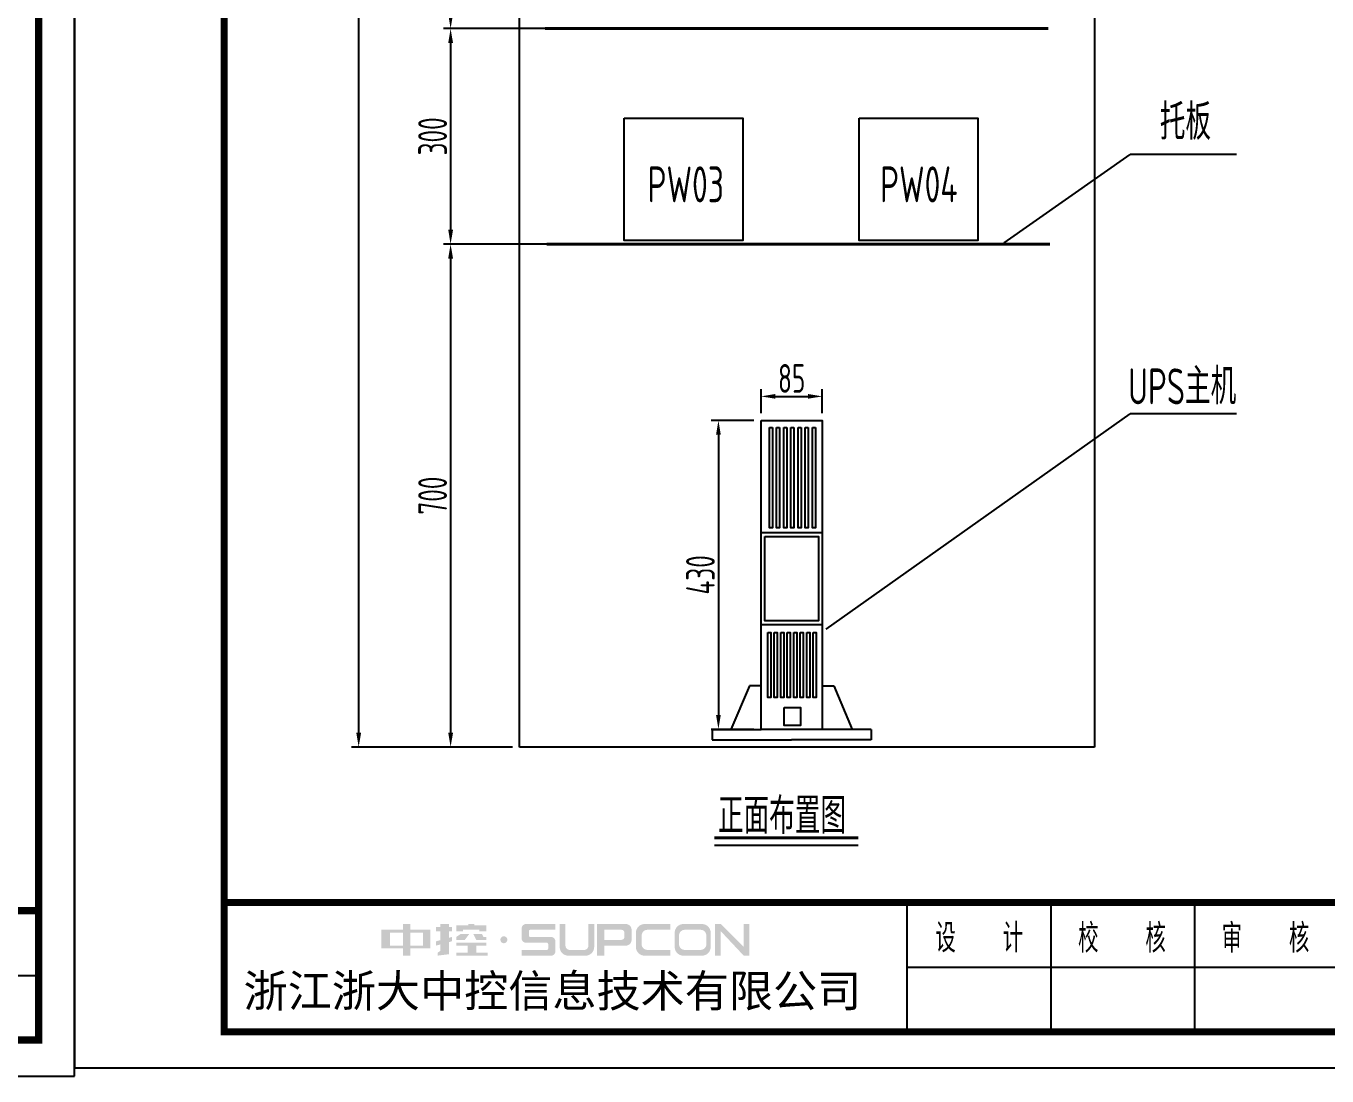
# Model space of a CAD drawing. Header units: millimetres. Extents: x 30557 to 235556, y -116603 to -73383.
# Drawn here: x 206382 to 208192, y -87116 to -85655 of the extents above; entities that cross this region are included whole.
import ezdxf
from ezdxf.enums import TextEntityAlignment as Align

# ---------------------------------------------------------------- set-up
doc = ezdxf.new("R2010")
doc.units = ezdxf.units.MM
doc.layers.add('1', color=3, linetype='Continuous')
doc.layers.add('文本层', color=2, linetype='Continuous')
doc.layers.add('_Drawing', color=7, linetype='Continuous', lineweight=25)
doc.styles.add('supcon', font='sceie.shx', dxfattribs={"width": 0.75, "height": 40, "bigfont": 'sceic.shx'})
doc.styles.add('Title', font='', dxfattribs={"height": 45})
doc.styles.get('Title').set_extended_font_data('SimHei')
doc.dimstyles.new('supcon', dxfattribs={"dimtxt": 20, "dimasz": 20, "dimexe": 10, "dimexo": 10, "dimgap": 5, "dimtad": 1, "dimtoh": 1, "dimdec": 0, "dimzin": 0, "dimdsep": 46, "dimtxsty": 'supcon', "dimcen": 0.09, "dimclrd": 2, "dimclre": 2, "dimclrt": 2, "dimadec": 0, "dimazin": 0, "dimtfac": 1, "dimtdec": 0, "dimtofl": 0, "dimtmove": 0, "dimatfit": 3, "dimfxl": 1, "dimtolj": 1, "dimtzin": 0, "dimarcsym": 0})

# ---------------------------------------------------------------- blocks, each defined once
blk = doc.blocks.new('中控·SUPCON')
at = {"linetype": 'Continuous'}
h = blk.add_hatch(color=2, dxfattribs=at)
h.dxf.hatch_style = 1
h.paths.add_polyline_path([(34, 33), (20, 33), (20, 37), (15, 37), (15, 36), (15, 33), (0, 33), (0, 20), (13, 20), (15, 20), (15, 15), (20, 15), (20, 20), (22, 20), (34, 20)])
h.paths.add_polyline_path([(20, 30), (20, 31), (29, 31), (29, 22), (20.01, 22)], flags=16)
h.paths.add_polyline_path([(15, 30), (14.99, 22), (6, 22), (6, 31), (15, 31)], flags=16)
h.paths.add_polyline_path([(47, 32), (49, 32), (49, 35), (47, 35), (47, 37), (41, 37), (41, 35), (38, 35), (38, 32), (41, 32), (41, 25.82), (38, 25), (38, 22), (41, 22.82), (41, 18.33), (39, 17), (39, 15), (47, 16), (47, 24.45), (49, 25), (49, 28), (47, 27.45)])
h.paths.add_polyline_path([(61, 30), (55, 30), (52, 28), (52, 26), (58, 26)])
h.paths.add_polyline_path([(73, 28), (71, 28), (70, 30), (64, 30), (66, 26), (73, 26)])
h.paths.add_polyline_path([(73, 36), (64.6, 36), (64.6, 37), (60.4, 37), (60.4, 36), (52, 36), (52, 32), (56.83, 32), (56.83, 33.08), (68.17, 33.08), (68.17, 32), (73, 32)])
h.paths.add_polyline_path([(66, 22), (73, 22), (73, 24), (52, 24), (52, 22), (60, 22), (60, 17), (52, 17), (52, 15), (74, 15), (74, 17), (66, 17)])
h.paths.add_polyline_path([(82.72, 26.07, 1), (87.59, 26.07, 1)])
h.paths.add_polyline_path([(118, 28), (103.54, 28, -0.414214), (102.54, 29), (102.54, 32, -0.414214), (103.54, 33), (121, 33), (121, 37), (100.54, 37, 0.414214), (97.54, 34), (97.54, 27, 0.414214), (100.54, 24), (115, 24, -0.414214), (116, 23), (116, 20, -0.414214), (115, 19), (97.54, 19), (97.54, 15), (118, 15, 0.414214), (121, 18), (121, 25, 0.414214)])
h.paths.add_polyline_path([(128, 37), (124, 37), (124, 36), (124, 21, 0.414214), (130, 15), (142, 15, 0.414214), (148, 21), (148, 37), (144, 37), (144, 22, -0.414214), (141, 19), (131, 19, -0.414214), (128, 22)])
h.paths.add_polyline_path([(174, 26), (174, 33, 0.414214), (170, 37), (150, 37), (150, 36), (150, 15), (155, 15), (155, 22), (170, 22, 0.414214)])
h.paths.add_polyline_path([(167, 26), (155, 26), (155, 33), (167, 33, -0.414214), (169, 31), (169, 28, -0.414214)], flags=16)
h.paths.add_polyline_path([(201, 19), (185, 19, -0.414214), (181, 23), (181, 29, -0.414214), (185, 33), (201, 33), (201, 37), (183, 37, 0.414214), (177, 31), (177, 21, 0.414214), (183, 15), (201, 15)])
h.paths.add_polyline_path([(229, 21), (229, 31, 0.414214), (223, 37), (210, 37, 0.414214), (204, 31), (204, 21, 0.414214), (210, 15), (223, 15, 0.414214)])
h.paths.add_polyline_path([(207, 23), (207, 29, -0.414214), (211, 33), (222, 33, -0.414214), (226, 29), (226, 23, -0.414214), (222, 19), (211, 19, -0.414214)], flags=16)
h.paths.add_polyline_path([(236, 32.07), (252, 15), (256, 15), (256, 37), (252, 37), (252, 21), (236, 37), (232, 37), (232, 36), (232, 15), (236, 15)])
h = blk.add_hatch(color=2, dxfattribs=at)
h.dxf.hatch_style = 1
h.paths.add_polyline_path([(34, 33), (20, 33), (20, 37), (15, 37), (15, 36), (15, 33), (0, 33), (0, 20), (13, 20), (15, 20), (15, 15), (20, 15), (20, 20), (22, 20), (34, 20)])
h.paths.add_polyline_path([(20, 30), (20, 31), (29, 31), (29, 22), (20.01, 22)], flags=16)
h.paths.add_polyline_path([(15, 30), (14.99, 22), (6, 22), (6, 31), (15, 31)], flags=16)
h.paths.add_polyline_path([(47, 32), (49, 32), (49, 35), (47, 35), (47, 37), (41, 37), (41, 35), (38, 35), (38, 32), (41, 32), (41, 25.82), (38, 25), (38, 22), (41, 22.82), (41, 18.33), (39, 17), (39, 15), (47, 16), (47, 24.45), (49, 25), (49, 28), (47, 27.45)])
h.paths.add_polyline_path([(61, 30), (55, 30), (52, 28), (52, 26), (58, 26)])
h.paths.add_polyline_path([(73, 28), (71, 28), (70, 30), (64, 30), (66, 26), (73, 26)])
h.paths.add_polyline_path([(73, 36), (64.6, 36), (64.6, 37), (60.4, 37), (60.4, 36), (52, 36), (52, 32), (56.83, 32), (56.83, 33.08), (68.17, 33.08), (68.17, 32), (73, 32)])
h.paths.add_polyline_path([(66, 22), (73, 22), (73, 24), (52, 24), (52, 22), (60, 22), (60, 17), (52, 17), (52, 15), (74, 15), (74, 17), (66, 17)])
h.paths.add_polyline_path([(82.72, 26.07, 1), (87.59, 26.07, 1)])
h.paths.add_polyline_path([(118, 28), (103.54, 28, -0.414214), (102.54, 29), (102.54, 32, -0.414214), (103.54, 33), (121, 33), (121, 37), (100.54, 37, 0.414214), (97.54, 34), (97.54, 27, 0.414214), (100.54, 24), (115, 24, -0.414214), (116, 23), (116, 20, -0.414214), (115, 19), (97.54, 19), (97.54, 15), (118, 15, 0.414214), (121, 18), (121, 25, 0.414214)])
h.paths.add_polyline_path([(128, 37), (124, 37), (124, 36), (124, 21, 0.414214), (130, 15), (142, 15, 0.414214), (148, 21), (148, 37), (144, 37), (144, 22, -0.414214), (141, 19), (131, 19, -0.414214), (128, 22)])
h.paths.add_polyline_path([(174, 26), (174, 33, 0.414214), (170, 37), (150, 37), (150, 36), (150, 15), (155, 15), (155, 22), (170, 22, 0.414214)])
h.paths.add_polyline_path([(167, 26), (155, 26), (155, 33), (167, 33, -0.414214), (169, 31), (169, 28, -0.414214)], flags=16)
h.paths.add_polyline_path([(201, 19), (185, 19, -0.414214), (181, 23), (181, 29, -0.414214), (185, 33), (201, 33), (201, 37), (183, 37, 0.414214), (177, 31), (177, 21, 0.414214), (183, 15), (201, 15)])
h.paths.add_polyline_path([(229, 21), (229, 31, 0.414214), (223, 37), (210, 37, 0.414214), (204, 31), (204, 21, 0.414214), (210, 15), (223, 15, 0.414214)])
h.paths.add_polyline_path([(207, 23), (207, 29, -0.414214), (211, 33), (222, 33, -0.414214), (226, 29), (226, 23, -0.414214), (222, 19), (211, 19, -0.414214)], flags=16)
h.paths.add_polyline_path([(236, 32.07), (252, 15), (256, 15), (256, 37), (252, 37), (252, 21), (236, 37), (232, 37), (232, 36), (232, 15), (236, 15)])
h = blk.add_hatch(color=2, dxfattribs=at)
h.dxf.hatch_style = 1
h.paths.add_polyline_path([(34, 33), (20, 33), (20, 37), (15, 37), (15, 36), (15, 33), (0, 33), (0, 20), (13, 20), (15, 20), (15, 15), (20, 15), (20, 20), (22, 20), (34, 20)])
h.paths.add_polyline_path([(20, 30), (20, 31), (29, 31), (29, 22), (20.01, 22)], flags=16)
h.paths.add_polyline_path([(15, 30), (14.99, 22), (6, 22), (6, 31), (15, 31)], flags=16)
h.paths.add_polyline_path([(47, 32), (49, 32), (49, 35), (47, 35), (47, 37), (41, 37), (41, 35), (38, 35), (38, 32), (41, 32), (41, 25.82), (38, 25), (38, 22), (41, 22.82), (41, 18.33), (39, 17), (39, 15), (47, 16), (47, 24.45), (49, 25), (49, 28), (47, 27.45)])
h.paths.add_polyline_path([(61, 30), (55, 30), (52, 28), (52, 26), (58, 26)])
h.paths.add_polyline_path([(73, 28), (71, 28), (70, 30), (64, 30), (66, 26), (73, 26)])
h.paths.add_polyline_path([(73, 36), (64.6, 36), (64.6, 37), (60.4, 37), (60.4, 36), (52, 36), (52, 32), (56.83, 32), (56.83, 33.08), (68.17, 33.08), (68.17, 32), (73, 32)])
h.paths.add_polyline_path([(66, 22), (73, 22), (73, 24), (52, 24), (52, 22), (60, 22), (60, 17), (52, 17), (52, 15), (74, 15), (74, 17), (66, 17)])
h.paths.add_polyline_path([(82.72, 26.07, 1), (87.59, 26.07, 1)])
h.paths.add_polyline_path([(118, 28), (103.54, 28, -0.414214), (102.54, 29), (102.54, 32, -0.414214), (103.54, 33), (121, 33), (121, 37), (100.54, 37, 0.414214), (97.54, 34), (97.54, 27, 0.414214), (100.54, 24), (115, 24, -0.414214), (116, 23), (116, 20, -0.414214), (115, 19), (97.54, 19), (97.54, 15), (118, 15, 0.414214), (121, 18), (121, 25, 0.414214)])
h.paths.add_polyline_path([(128, 37), (124, 37), (124, 36), (124, 21, 0.414214), (130, 15), (142, 15, 0.414214), (148, 21), (148, 37), (144, 37), (144, 22, -0.414214), (141, 19), (131, 19, -0.414214), (128, 22)])
h.paths.add_polyline_path([(174, 26), (174, 33, 0.414214), (170, 37), (150, 37), (150, 36), (150, 15), (155, 15), (155, 22), (170, 22, 0.414214)])
h.paths.add_polyline_path([(167, 26), (155, 26), (155, 33), (167, 33, -0.414214), (169, 31), (169, 28, -0.414214)], flags=16)
h.paths.add_polyline_path([(201, 19), (185, 19, -0.414214), (181, 23), (181, 29, -0.414214), (185, 33), (201, 33), (201, 37), (183, 37, 0.414214), (177, 31), (177, 21, 0.414214), (183, 15), (201, 15)])
h.paths.add_polyline_path([(229, 21), (229, 31, 0.414214), (223, 37), (210, 37, 0.414214), (204, 31), (204, 21, 0.414214), (210, 15), (223, 15, 0.414214)])
h.paths.add_polyline_path([(207, 23), (207, 29, -0.414214), (211, 33), (222, 33, -0.414214), (226, 29), (226, 23, -0.414214), (222, 19), (211, 19, -0.414214)], flags=16)
h.paths.add_polyline_path([(236, 32.07), (252, 15), (256, 15), (256, 37), (252, 37), (252, 21), (236, 37), (232, 37), (232, 36), (232, 15), (236, 15)])
h = blk.add_hatch(color=2, dxfattribs=at)
h.dxf.hatch_style = 1
h.paths.add_polyline_path([(34, 33), (20, 33), (20, 37), (15, 37), (15, 36), (15, 33), (0, 33), (0, 20), (13, 20), (15, 20), (15, 15), (20, 15), (20, 20), (22, 20), (34, 20)])
h.paths.add_polyline_path([(20, 30), (20, 31), (29, 31), (29, 22), (20.01, 22)], flags=16)
h.paths.add_polyline_path([(15, 30), (14.99, 22), (6, 22), (6, 31), (15, 31)], flags=16)
h.paths.add_polyline_path([(47, 32), (49, 32), (49, 35), (47, 35), (47, 37), (41, 37), (41, 35), (38, 35), (38, 32), (41, 32), (41, 25.82), (38, 25), (38, 22), (41, 22.82), (41, 18.33), (39, 17), (39, 15), (47, 16), (47, 24.45), (49, 25), (49, 28), (47, 27.45)])
h.paths.add_polyline_path([(61, 30), (55, 30), (52, 28), (52, 26), (58, 26)])
h.paths.add_polyline_path([(73, 28), (71, 28), (70, 30), (64, 30), (66, 26), (73, 26)])
h.paths.add_polyline_path([(73, 36), (64.6, 36), (64.6, 37), (60.4, 37), (60.4, 36), (52, 36), (52, 32), (56.83, 32), (56.83, 33.08), (68.17, 33.08), (68.17, 32), (73, 32)])
h.paths.add_polyline_path([(66, 22), (73, 22), (73, 24), (52, 24), (52, 22), (60, 22), (60, 17), (52, 17), (52, 15), (74, 15), (74, 17), (66, 17)])
h.paths.add_polyline_path([(82.72, 26.07, 1), (87.59, 26.07, 1)])
h.paths.add_polyline_path([(118, 28), (103.54, 28, -0.414214), (102.54, 29), (102.54, 32, -0.414214), (103.54, 33), (121, 33), (121, 37), (100.54, 37, 0.414214), (97.54, 34), (97.54, 27, 0.414214), (100.54, 24), (115, 24, -0.414214), (116, 23), (116, 20, -0.414214), (115, 19), (97.54, 19), (97.54, 15), (118, 15, 0.414214), (121, 18), (121, 25, 0.414214)])
h.paths.add_polyline_path([(128, 37), (124, 37), (124, 36), (124, 21, 0.414214), (130, 15), (142, 15, 0.414214), (148, 21), (148, 37), (144, 37), (144, 22, -0.414214), (141, 19), (131, 19, -0.414214), (128, 22)])
h.paths.add_polyline_path([(174, 26), (174, 33, 0.414214), (170, 37), (150, 37), (150, 36), (150, 15), (155, 15), (155, 22), (170, 22, 0.414214)])
h.paths.add_polyline_path([(167, 26), (155, 26), (155, 33), (167, 33, -0.414214), (169, 31), (169, 28, -0.414214)], flags=16)
h.paths.add_polyline_path([(201, 19), (185, 19, -0.414214), (181, 23), (181, 29, -0.414214), (185, 33), (201, 33), (201, 37), (183, 37, 0.414214), (177, 31), (177, 21, 0.414214), (183, 15), (201, 15)])
h.paths.add_polyline_path([(229, 21), (229, 31, 0.414214), (223, 37), (210, 37, 0.414214), (204, 31), (204, 21, 0.414214), (210, 15), (223, 15, 0.414214)])
h.paths.add_polyline_path([(207, 23), (207, 29, -0.414214), (211, 33), (222, 33, -0.414214), (226, 29), (226, 23, -0.414214), (222, 19), (211, 19, -0.414214)], flags=16)
h.paths.add_polyline_path([(236, 32.07), (252, 15), (256, 15), (256, 37), (252, 37), (252, 21), (236, 37), (232, 37), (232, 36), (232, 15), (236, 15)])
h = blk.add_hatch(color=2, dxfattribs=at)
h.dxf.hatch_style = 1
h.paths.add_polyline_path([(34, 33), (20, 33), (20, 37), (15, 37), (15, 36), (15, 33), (0, 33), (0, 20), (13, 20), (15, 20), (15, 15), (20, 15), (20, 20), (22, 20), (34, 20)])
h.paths.add_polyline_path([(20, 30), (20, 31), (29, 31), (29, 22), (20.01, 22)], flags=16)
h.paths.add_polyline_path([(15, 30), (14.99, 22), (6, 22), (6, 31), (15, 31)], flags=16)
h.paths.add_polyline_path([(47, 32), (49, 32), (49, 35), (47, 35), (47, 37), (41, 37), (41, 35), (38, 35), (38, 32), (41, 32), (41, 25.82), (38, 25), (38, 22), (41, 22.82), (41, 18.33), (39, 17), (39, 15), (47, 16), (47, 24.45), (49, 25), (49, 28), (47, 27.45)])
h.paths.add_polyline_path([(61, 30), (55, 30), (52, 28), (52, 26), (58, 26)])
h.paths.add_polyline_path([(73, 28), (71, 28), (70, 30), (64, 30), (66, 26), (73, 26)])
h.paths.add_polyline_path([(73, 36), (64.6, 36), (64.6, 37), (60.4, 37), (60.4, 36), (52, 36), (52, 32), (56.83, 32), (56.83, 33.08), (68.17, 33.08), (68.17, 32), (73, 32)])
h.paths.add_polyline_path([(66, 22), (73, 22), (73, 24), (52, 24), (52, 22), (60, 22), (60, 17), (52, 17), (52, 15), (74, 15), (74, 17), (66, 17)])
h.paths.add_polyline_path([(82.72, 26.07, 1), (87.59, 26.07, 1)])
h.paths.add_polyline_path([(118, 28), (103.54, 28, -0.414214), (102.54, 29), (102.54, 32, -0.414214), (103.54, 33), (121, 33), (121, 37), (100.54, 37, 0.414214), (97.54, 34), (97.54, 27, 0.414214), (100.54, 24), (115, 24, -0.414214), (116, 23), (116, 20, -0.414214), (115, 19), (97.54, 19), (97.54, 15), (118, 15, 0.414214), (121, 18), (121, 25, 0.414214)])
h.paths.add_polyline_path([(128, 37), (124, 37), (124, 36), (124, 21, 0.414214), (130, 15), (142, 15, 0.414214), (148, 21), (148, 37), (144, 37), (144, 22, -0.414214), (141, 19), (131, 19, -0.414214), (128, 22)])
h.paths.add_polyline_path([(174, 26), (174, 33, 0.414214), (170, 37), (150, 37), (150, 36), (150, 15), (155, 15), (155, 22), (170, 22, 0.414214)])
h.paths.add_polyline_path([(167, 26), (155, 26), (155, 33), (167, 33, -0.414214), (169, 31), (169, 28, -0.414214)], flags=16)
h.paths.add_polyline_path([(201, 19), (185, 19, -0.414214), (181, 23), (181, 29, -0.414214), (185, 33), (201, 33), (201, 37), (183, 37, 0.414214), (177, 31), (177, 21, 0.414214), (183, 15), (201, 15)])
h.paths.add_polyline_path([(229, 21), (229, 31, 0.414214), (223, 37), (210, 37, 0.414214), (204, 31), (204, 21, 0.414214), (210, 15), (223, 15, 0.414214)])
h.paths.add_polyline_path([(207, 23), (207, 29, -0.414214), (211, 33), (222, 33, -0.414214), (226, 29), (226, 23, -0.414214), (222, 19), (211, 19, -0.414214)], flags=16)
h.paths.add_polyline_path([(236, 32.07), (252, 15), (256, 15), (256, 37), (252, 37), (252, 21), (236, 37), (232, 37), (232, 36), (232, 15), (236, 15)])
h = blk.add_hatch(color=2, dxfattribs=at)
h.dxf.hatch_style = 1
h.paths.add_polyline_path([(34, 33), (20, 33), (20, 37), (15, 37), (15, 36), (15, 33), (0, 33), (0, 20), (13, 20), (15, 20), (15, 15), (20, 15), (20, 20), (22, 20), (34, 20)])
h.paths.add_polyline_path([(20, 30), (20, 31), (29, 31), (29, 22), (20.01, 22)], flags=16)
h.paths.add_polyline_path([(15, 30), (14.99, 22), (6, 22), (6, 31), (15, 31)], flags=16)
h.paths.add_polyline_path([(47, 32), (49, 32), (49, 35), (47, 35), (47, 37), (41, 37), (41, 35), (38, 35), (38, 32), (41, 32), (41, 25.82), (38, 25), (38, 22), (41, 22.82), (41, 18.33), (39, 17), (39, 15), (47, 16), (47, 24.45), (49, 25), (49, 28), (47, 27.45)])
h.paths.add_polyline_path([(61, 30), (55, 30), (52, 28), (52, 26), (58, 26)])
h.paths.add_polyline_path([(73, 28), (71, 28), (70, 30), (64, 30), (66, 26), (73, 26)])
h.paths.add_polyline_path([(73, 36), (64.6, 36), (64.6, 37), (60.4, 37), (60.4, 36), (52, 36), (52, 32), (56.83, 32), (56.83, 33.08), (68.17, 33.08), (68.17, 32), (73, 32)])
h.paths.add_polyline_path([(66, 22), (73, 22), (73, 24), (52, 24), (52, 22), (60, 22), (60, 17), (52, 17), (52, 15), (74, 15), (74, 17), (66, 17)])
h.paths.add_polyline_path([(82.72, 26.07, 1), (87.59, 26.07, 1)])
h.paths.add_polyline_path([(118, 28), (103.54, 28, -0.414214), (102.54, 29), (102.54, 32, -0.414214), (103.54, 33), (121, 33), (121, 37), (100.54, 37, 0.414214), (97.54, 34), (97.54, 27, 0.414214), (100.54, 24), (115, 24, -0.414214), (116, 23), (116, 20, -0.414214), (115, 19), (97.54, 19), (97.54, 15), (118, 15, 0.414214), (121, 18), (121, 25, 0.414214)])
h.paths.add_polyline_path([(128, 37), (124, 37), (124, 36), (124, 21, 0.414214), (130, 15), (142, 15, 0.414214), (148, 21), (148, 37), (144, 37), (144, 22, -0.414214), (141, 19), (131, 19, -0.414214), (128, 22)])
h.paths.add_polyline_path([(174, 26), (174, 33, 0.414214), (170, 37), (150, 37), (150, 36), (150, 15), (155, 15), (155, 22), (170, 22, 0.414214)])
h.paths.add_polyline_path([(167, 26), (155, 26), (155, 33), (167, 33, -0.414214), (169, 31), (169, 28, -0.414214)], flags=16)
h.paths.add_polyline_path([(201, 19), (185, 19, -0.414214), (181, 23), (181, 29, -0.414214), (185, 33), (201, 33), (201, 37), (183, 37, 0.414214), (177, 31), (177, 21, 0.414214), (183, 15), (201, 15)])
h.paths.add_polyline_path([(229, 21), (229, 31, 0.414214), (223, 37), (210, 37, 0.414214), (204, 31), (204, 21, 0.414214), (210, 15), (223, 15, 0.414214)])
h.paths.add_polyline_path([(207, 23), (207, 29, -0.414214), (211, 33), (222, 33, -0.414214), (226, 29), (226, 23, -0.414214), (222, 19), (211, 19, -0.414214)], flags=16)
h.paths.add_polyline_path([(236, 32.07), (252, 15), (256, 15), (256, 37), (252, 37), (252, 21), (236, 37), (232, 37), (232, 36), (232, 15), (236, 15)])
blk = doc.blocks.new('supcon图框')
at = {"linetype": 'Continuous'}
for p, q in [((1987.7, 4361.7), (1987.7, 1421.7)), ((6145.7, 1421.7), (6145.7, 4361.7)), ((1987.7, 1421.7), (6145.7, 1421.7))]:
    blk.add_line(p, q, dxfattribs=at)
for p, q in [((3145.7, 1651.7), (3145.7, 1471.7)), ((3345.7, 1651.7), (3345.7, 1471.7)), ((3545.7, 1651.7), (3545.7, 1471.7)), ((3145.7, 1561.7), (3895.7, 1561.7)), ((5195.7, 1561.7), (6095.7, 1561.7))]:
    blk.add_line(p, q)
at = {"linetype": 'Continuous', "const_width": 10}
blk.add_lwpolyline([(2195.7, 4311.7), (6095.7, 4311.7), (6095.7, 1471.7), (2195.7, 1471.7)], close=True, dxfattribs=at)
blk.add_lwpolyline([(2195.7, 1651.7), (6095.7, 1651.7)], dxfattribs=at)
at = {"linetype": 'Continuous', "xscale": 2, "yscale": 2, "zscale": 2}
blk.add_blockref('中控·SUPCON', (2414.6, 1547.7), dxfattribs=at)
at = {"style": 'supcon', "width": 0.75}
for s, p in [('设    计', (3246.2, 1604.2)), ('校    核', (3444.8, 1604.2)), ('审    核', (3644.5, 1604.2))]:
    blk.add_text(s, height=40, dxfattribs=at).set_placement(p, align=Align.MIDDLE)
at = {"style": 'Title'}
blk.add_text('浙江浙大中控信息技术有限公司', height=45, dxfattribs=at).set_placement((2222.8, 1506.2))
blk = doc.blocks.new('*D357')
at = {"layer": '_Drawing', "color": 2, "linetype": 'Continuous', "lineweight": -2}
for p, q in [((207058.7, -84458.8), (206834.9, -84458.8)), ((206844.9, -84478.8), (206844.9, -86638.7)), ((207058.7, -86658.7), (206834.9, -86658.7))]:
    blk.add_line(p, q, dxfattribs=at)
at = {"layer": '_Drawing', "color": 2}
for points in [[(206848.3, -84478.8), (206841.6, -84478.8), (206844.9, -84458.8)], [(206841.6, -86638.7), (206848.3, -86638.7), (206844.9, -86658.7)]]:
    blk.add_solid(points, dxfattribs=at)
at = {"layer": 'DEFPOINTS', "color": 0}
for p in [(207068.7, -84458.8), (206844.9, -86658.7), (207068.7, -86658.7)]:
    blk.add_point(p, dxfattribs=at)
at = {"layer": '_Drawing', "color": 2, "insert": (206819.9, -85571.4), "char_height": 40, "attachment_point": 5, "rotation": 90, "style": 'supcon'}
blk.add_mtext('\\A1;2200', dxfattribs=at)
blk = doc.blocks.new('*D361')
at = {"color": 2, "lineweight": -2}
for p, q in [((207135.1, -85958.7), (206962.8, -85958.7)), ((206972.8, -85978.7), (206972.8, -86638.7)), ((207058.7, -86658.7), (206962.8, -86658.7))]:
    blk.add_line(p, q, dxfattribs=at)
at = {"color": 2}
for points in [[(206976.2, -85978.7), (206969.5, -85978.7), (206972.8, -85958.7)], [(206969.5, -86638.7), (206976.2, -86638.7), (206972.8, -86658.7)]]:
    blk.add_solid(points, dxfattribs=at)
at = {"layer": 'DEFPOINTS', "color": 0}
for p in [(207145.1, -85958.7), (206972.8, -86658.7), (207068.7, -86658.7)]:
    blk.add_point(p, dxfattribs=at)
at = {"color": 2, "insert": (206947.8, -86308.7), "char_height": 40, "attachment_point": 5, "rotation": 90, "style": 'supcon'}
blk.add_mtext('\\A1;700', dxfattribs=at)
blk = doc.blocks.new('*D363')
at = {"color": 2, "lineweight": -2}
for p, q in [((207144.3, -85658.7), (206962.8, -85658.7)), ((206972.8, -85678.7), (206972.8, -85938.7)), ((207144.3, -85958.7), (206962.8, -85958.7))]:
    blk.add_line(p, q, dxfattribs=at)
at = {"color": 2}
for points in [[(206976.2, -85678.7), (206969.5, -85678.7), (206972.8, -85658.7)], [(206969.5, -85938.7), (206976.2, -85938.7), (206972.8, -85958.7)]]:
    blk.add_solid(points, dxfattribs=at)
at = {"layer": 'DEFPOINTS', "color": 0}
for p in [(207154.3, -85658.7), (206972.8, -85958.7), (207154.3, -85958.7)]:
    blk.add_point(p, dxfattribs=at)
at = {"color": 2, "insert": (206947.8, -85808.7), "char_height": 40, "attachment_point": 5, "rotation": 90, "style": 'supcon'}
blk.add_mtext('\\A1;300', dxfattribs=at)
blk = doc.blocks.new('*D365')
at = {"color": 2, "lineweight": -2}
for p, q in [((207144.3, -85358.7), (206962.8, -85358.7)), ((206972.8, -85378.7), (206972.8, -85638.7)), ((207144.3, -85658.7), (206962.8, -85658.7))]:
    blk.add_line(p, q, dxfattribs=at)
at = {"color": 2}
for points in [[(206976.2, -85378.7), (206969.5, -85378.7), (206972.8, -85358.7)], [(206969.5, -85638.7), (206976.2, -85638.7), (206972.8, -85658.7)]]:
    blk.add_solid(points, dxfattribs=at)
at = {"layer": 'DEFPOINTS', "color": 0}
for p in [(207154.3, -85358.7), (206972.8, -85658.7), (207154.3, -85658.7)]:
    blk.add_point(p, dxfattribs=at)
at = {"color": 2, "insert": (206947.8, -85508.7), "char_height": 40, "attachment_point": 5, "rotation": 90, "style": 'supcon'}
blk.add_mtext('\\A1;300', dxfattribs=at)
blk = doc.blocks.new('*D366')
at = {"color": 2, "lineweight": -2}
for p, q in [((207404.8, -86194), (207404.8, -86160.6)), ((207489.8, -86194), (207489.8, -86160.6)), ((207424.8, -86170.6), (207469.8, -86170.6))]:
    blk.add_line(p, q, dxfattribs=at)
at = {"color": 2}
for points in [[(207424.8, -86167.2), (207424.8, -86173.9), (207404.8, -86170.6)], [(207469.8, -86173.9), (207469.8, -86167.2), (207489.8, -86170.6)]]:
    blk.add_solid(points, dxfattribs=at)
at = {"layer": 'DEFPOINTS', "color": 0}
for p in [(207489.8, -86170.6), (207404.8, -86204), (207489.8, -86204)]:
    blk.add_point(p, dxfattribs=at)
at = {"color": 2, "insert": (207447.3, -86145.6), "char_height": 40, "attachment_point": 5, "style": 'supcon'}
blk.add_mtext('\\A1;85', dxfattribs=at)
blk = doc.blocks.new('*D367')
at = {"color": 2, "lineweight": -2}
for p, q in [((207394.8, -86204), (207335.4, -86204)), ((207345.4, -86224), (207345.4, -86614)), ((207394.8, -86634), (207335.4, -86634))]:
    blk.add_line(p, q, dxfattribs=at)
at = {"color": 2}
for points in [[(207348.7, -86224), (207342.1, -86224), (207345.4, -86204)], [(207342.1, -86614), (207348.7, -86614), (207345.4, -86634)]]:
    blk.add_solid(points, dxfattribs=at)
at = {"layer": 'DEFPOINTS', "color": 0}
for p in [(207404.8, -86204), (207345.4, -86634), (207404.8, -86634)]:
    blk.add_point(p, dxfattribs=at)
at = {"color": 2, "insert": (207320.4, -86419), "char_height": 40, "attachment_point": 5, "rotation": 90, "style": 'supcon'}
blk.add_mtext('\\A1;430', dxfattribs=at)

msp = doc.modelspace()

# ---------------------------------------------------------------- linework, layer by layer
for p, q in [((207868.7, -84458.8), (207868.7, -86658.8)), ((207742.9, -85956.7), (207918.4, -85833.8)), ((207495.2, -86494.4), (207918.4, -86194.9)), ((207416.5, -86214.1), (207420.7, -86214.1)), ((207426.4, -86214.1), (207430.6, -86214.1)), ((207436.4, -86214.1), (207440.6, -86214.1)), ((207446.3, -86214.1), (207450.5, -86214.1)), ((207456.3, -86214.1), (207460.5, -86214.1)), ((207466.2, -86214.1), (207470.4, -86214.1)), ((207476.2, -86214.1), (207480.4, -86214.1)), ((207388.8, -86573.6), (207362.8, -86634)), ((207404.8, -86573.6), (207388.8, -86573.6)), ((207489.8, -86573.6), (207505.8, -86573.6)), ((207505.8, -86573.6), (207531.7, -86634)), ((207336.8, -86634), (207336.8, -86648.7)), ((207336.8, -86634), (207404.8, -86634)), ((207557.7, -86634), (207489.8, -86634)), ((207557.7, -86634), (207557.7, -86648.7)), ((207336.8, -86648.7), (207447.3, -86648.7)), ((207557.7, -86648.7), (207447.3, -86648.7)), ((207339.9, -86795.1), (207539.9, -86795.1))]:
    msp.add_line(p, q)
at = {"ltscale": 100}
for p, q in [((208066.1, -85833.8), (207918.4, -85833.8)), ((208066.1, -86194.9), (207918.4, -86194.9))]:
    msp.add_line(p, q, dxfattribs=at)
at = {"const_width": 4}
for points in [[(207104.2, -85658.7), (207804.2, -85658.7)], [(207106.6, -85958.7), (207806.6, -85958.7)], [(207145.1, -85958.7), (207768, -85958.7)], [(207339.9, -86785.1), (207539.9, -86785.1)]]:
    msp.add_lwpolyline(points, dxfattribs=at)
for points in [[(207214.5, -85783.5), (207379.5, -85783.5), (207379.5, -85953.5), (207214.5, -85953.5)], [(207541.1, -85783.5), (207706.1, -85783.5), (207706.1, -85953.5), (207541.1, -85953.5)], [(207404.8, -86204), (207489.8, -86204), (207489.8, -86634), (207404.8, -86634)], [(207404.8, -86360), (207489.8, -86360), (207489.8, -86488.7), (207404.8, -86488.7)], [(207410, -86365.7), (207484.6, -86365.7), (207484.6, -86483.2), (207410, -86483.2)], [(207414, -86499), (207418.1, -86499), (207418.1, -86589.9), (207414, -86589.9)], [(207423, -86499), (207427.1, -86499), (207427.1, -86589.9), (207423, -86589.9)], [(207432.1, -86499), (207436.2, -86499), (207436.2, -86589.9), (207432.1, -86589.9)], [(207441.1, -86499), (207445.3, -86499), (207445.3, -86589.9), (207441.1, -86589.9)], [(207450.2, -86499), (207454.3, -86499), (207454.3, -86589.9), (207450.2, -86589.9)], [(207459.3, -86499), (207463.4, -86499), (207463.4, -86589.9), (207459.3, -86589.9)], [(207468.3, -86499), (207472.4, -86499), (207472.4, -86589.9), (207468.3, -86589.9)], [(207477.4, -86499), (207481.5, -86499), (207481.5, -86589.9), (207477.4, -86589.9)], [(207436.7, -86603.7), (207459.4, -86603.7), (207459.4, -86628.7), (207436.7, -86628.7)]]:
    msp.add_lwpolyline(points, close=True)
for points in [[(207420.7, -86214.1), (207420.7, -86353.5), (207416.5, -86353.5), (207416.5, -86214.1)], [(207430.6, -86214.1), (207430.6, -86353.5), (207426.4, -86353.5), (207426.4, -86214.1)], [(207440.6, -86214.1), (207440.6, -86353.5), (207436.4, -86353.5), (207436.4, -86214.1)], [(207450.5, -86214.1), (207450.5, -86353.5), (207446.3, -86353.5), (207446.3, -86214.1)], [(207460.5, -86214.1), (207460.5, -86353.5), (207456.3, -86353.5), (207456.3, -86214.1)], [(207470.4, -86214.1), (207470.4, -86353.5), (207466.2, -86353.5), (207466.2, -86214.1)], [(207480.4, -86214.1), (207480.4, -86353.5), (207476.2, -86353.5), (207476.2, -86214.1)]]:
    msp.add_lwpolyline(points)
at = {"layer": '_Drawing'}
for p, q in [((207068.7, -86658.7), (207068.7, -84458.8)), ((207868.7, -86658.8), (207068.7, -86658.7))]:
    msp.add_line(p, q, dxfattribs=at)

# ---------------------------------------------------------------- block references
for p in [(200304, -88538.2), (204462, -88526.7)]:
    msp.add_blockref('supcon图框', p)

# ---------------------------------------------------------------- texts
at = {"layer": '1', "color": 7, "style": 'supcon', "width": 0.75}
msp.add_text('正面布置图', height=50, dxfattribs=at).set_placement((207344.8, -86779.4))
at = {"layer": '_Drawing', "color": 7, "style": 'supcon', "width": 0.75}
msp.add_text('托板', height=50, dxfattribs=at).set_placement((207995.1, -85786), align=Align.MIDDLE)
at = {"layer": '文本层', "color": 7, "style": 'supcon', "width": 0.75}
for s, p in [('PW03', (207246.8, -85900.5)), ('PW04', (207570.3, -85900.5)), ('UPS主机', (207915.4, -86181.7))]:
    msp.add_text(s, height=50, dxfattribs=at).set_placement(p)

# ---------------------------------------------------------------- dimensions: what is measured, and where the dimension line sits
for base, p1, p2, picture, middle in [((206972.8, -85658.7), (207154.3, -85358.7), (207154.3, -85658.7), '*D365', (206947.8, -85508.7)), ((206972.8, -85958.7), (207154.3, -85658.7), (207154.3, -85958.7), '*D363', (206947.8, -85808.7)), ((206972.8, -86658.7), (207145.1, -85958.7), (207068.7, -86658.7), '*D361', (206947.8, -86308.7)), ((207345.4, -86634), (207404.8, -86204), (207404.8, -86634), '*D367', (207320.4, -86419))]:
    dim = msp.add_linear_dim(base=base, p1=p1, p2=p2, angle=90, dimstyle='supcon')
    dim.commit()
    dim.dimension.update_dxf_attribs({"geometry": picture, "text_midpoint": middle})
dim = msp.add_linear_dim(base=(207489.8, -86170.6), p1=(207404.8, -86204), p2=(207489.8, -86204), dimstyle='supcon')
dim.commit()
dim.dimension.update_dxf_attribs({"geometry": '*D366', "text_midpoint": (207447.3, -86145.6)})
at = {"layer": '_Drawing', "linetype": 'Continuous'}
dim = msp.add_linear_dim(base=(206844.9, -86658.7), p1=(207068.7, -84458.8), p2=(207068.7, -86658.7), angle=90, dimstyle='supcon', dxfattribs=at)
dim.commit()
dim.dimension.update_dxf_attribs({"geometry": '*D357', "text_midpoint": (206844.9, -85571.4), "dimtype": 160})

doc.saveas('drawing.dxf')
